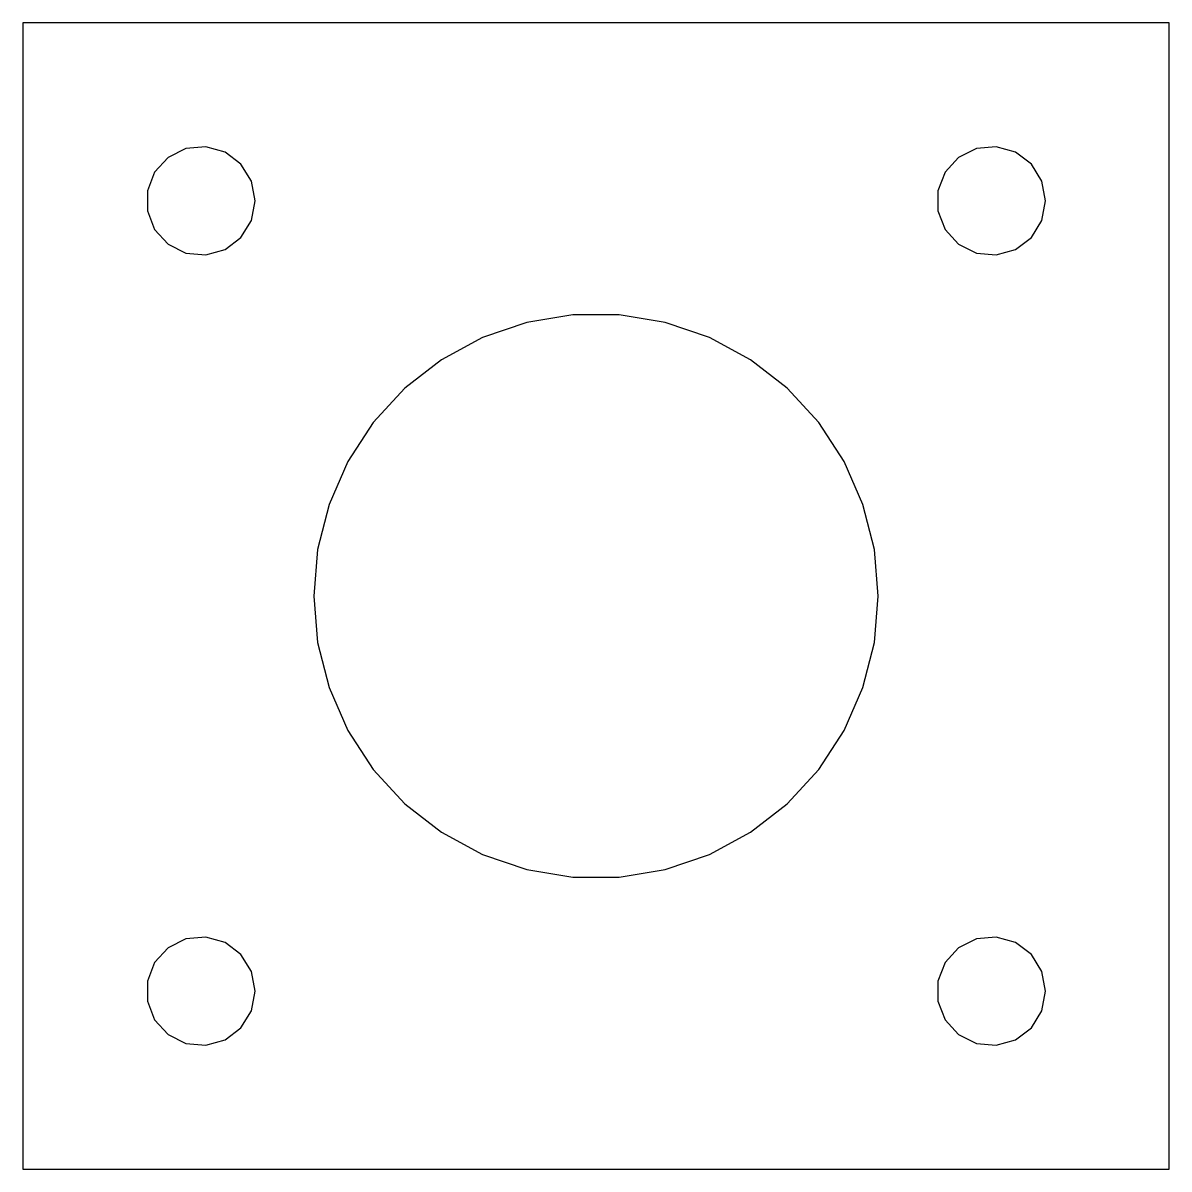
# Model space of a CAD drawing. Header units: millimetres. Extents: x -29 to 29, y -29 to 29.
import ezdxf

# ---------------------------------------------------------------- set-up
doc = ezdxf.new("R2010")
doc.units = ezdxf.units.MM
doc.layers.add('CUT_PROFILE', color=7, linetype='Continuous')

msp = doc.modelspace()

# ---------------------------------------------------------------- linework, layer by layer
at = {"layer": 'CUT_PROFILE'}
for points in [[(-29, -29), (29, -29), (29, 29), (-29, 29)], [(-17.25, 20), (-17.436, 20.993), (-17.968, 21.853), (-18.774, 22.462), (-19.746, 22.738), (-20.753, 22.645), (-21.657, 22.195), (-22.338, 21.448), (-22.703, 20.505), (-22.703, 19.495), (-22.338, 18.552), (-21.657, 17.805), (-20.753, 17.355), (-19.746, 17.262), (-18.774, 17.538), (-17.968, 18.147), (-17.436, 19.007)], [(22.75, 20), (22.564, 20.993), (22.032, 21.853), (21.226, 22.462), (20.254, 22.738), (19.247, 22.645), (18.343, 22.195), (17.662, 21.448), (17.297, 20.505), (17.297, 19.495), (17.662, 18.552), (18.343, 17.805), (19.247, 17.355), (20.254, 17.262), (21.226, 17.538), (22.032, 18.147), (22.564, 19.007)], [(14.285, 0), (14.09, 2.351), (13.511, 4.638), (12.563, 6.799), (11.273, 8.774), (9.675, 10.51), (7.813, 11.959), (5.738, 13.082), (3.507, 13.848), (1.18, 14.236), (-1.18, 14.236), (-3.507, 13.848), (-5.738, 13.082), (-7.813, 11.959), (-9.675, 10.51), (-11.273, 8.774), (-12.563, 6.799), (-13.511, 4.638), (-14.09, 2.351), (-14.285, 0), (-14.09, -2.351), (-13.511, -4.638), (-12.563, -6.799), (-11.273, -8.774), (-9.675, -10.51), (-7.813, -11.959), (-5.738, -13.082), (-3.507, -13.848), (-1.18, -14.236), (1.18, -14.236), (3.507, -13.848), (5.738, -13.082), (7.813, -11.959), (9.675, -10.51), (11.273, -8.774), (12.563, -6.799), (13.511, -4.638), (14.09, -2.351)], [(-17.25, -20), (-17.436, -19.007), (-17.968, -18.147), (-18.774, -17.538), (-19.746, -17.262), (-20.753, -17.355), (-21.657, -17.805), (-22.338, -18.552), (-22.703, -19.495), (-22.703, -20.505), (-22.338, -21.448), (-21.657, -22.195), (-20.753, -22.645), (-19.746, -22.738), (-18.774, -22.462), (-17.968, -21.853), (-17.436, -20.993)], [(22.75, -20), (22.564, -19.007), (22.032, -18.147), (21.226, -17.538), (20.254, -17.262), (19.247, -17.355), (18.343, -17.805), (17.662, -18.552), (17.297, -19.495), (17.297, -20.505), (17.662, -21.448), (18.343, -22.195), (19.247, -22.645), (20.254, -22.738), (21.226, -22.462), (22.032, -21.853), (22.564, -20.993)]]:
    msp.add_lwpolyline(points, close=True, dxfattribs=at)

doc.saveas('drawing.dxf')
